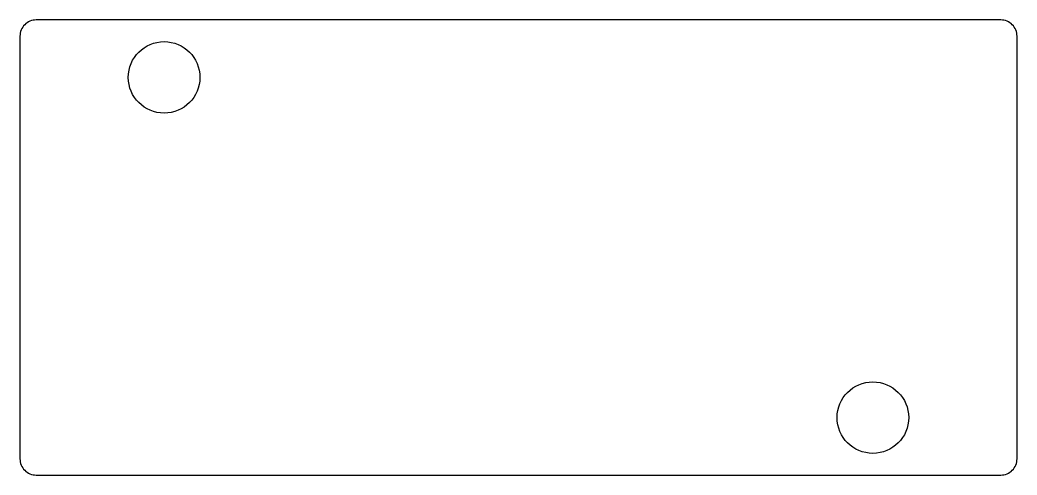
# Model space of a CAD drawing. Header units: millimetres. Extents: x -23 to 23, y -10.5 to 10.5.
import ezdxf

# ---------------------------------------------------------------- set-up
doc = ezdxf.new("R2010")
doc.units = ezdxf.units.MM

msp = doc.modelspace()

# ---------------------------------------------------------------- linework, layer by layer
msp.add_lwpolyline([(22.25, -10.5, 0.414214), (23, -9.75), (23, 9.75, 0.414214), (22.25, 10.5), (-22.25, 10.5, 0.414214), (-23, 9.75), (-23, -9.75, 0.414214), (-22.25, -10.5)], format="xyb", close=True)
for centre in [(-16.35, 7.85), (16.35, -7.85)]:
    msp.add_circle(centre, 1.65)

doc.saveas('drawing.dxf')
